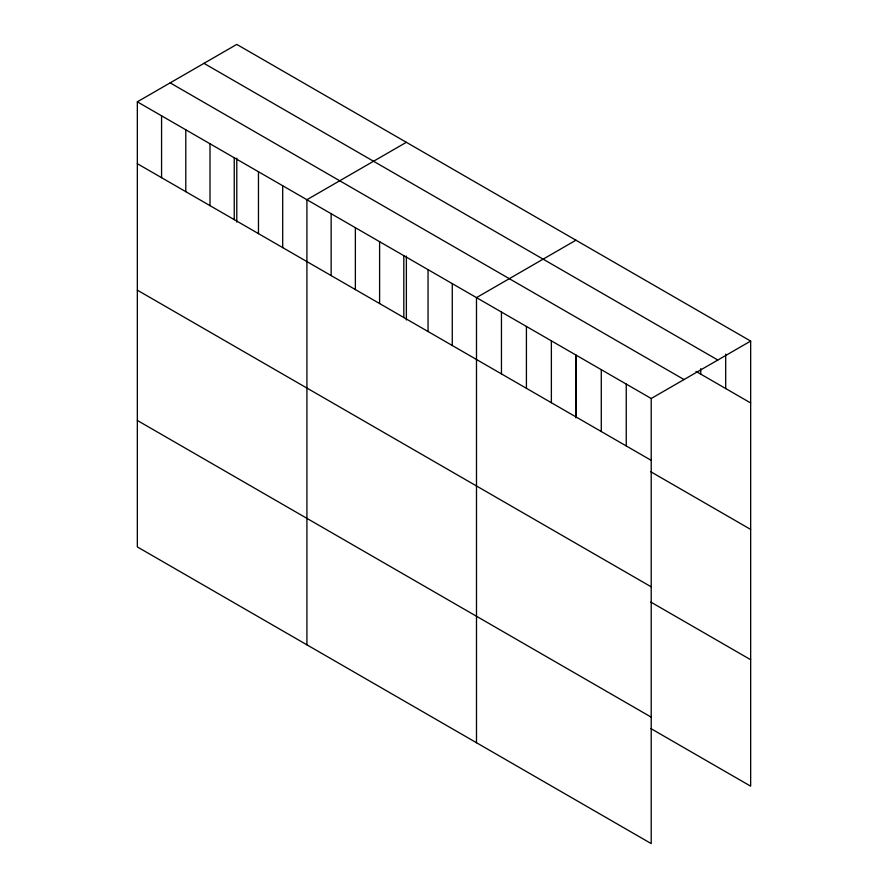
<?xml version="1.0" encoding="UTF-8"?>
<svg xmlns="http://www.w3.org/2000/svg" width="888" height="888" viewBox="0 0 888 888"><rect width="100%" height="100%" fill="white"/><g stroke="black" fill="none" stroke-linecap="round" stroke-linejoin="round"><path stroke-width="1.33" d="M137.34 101.82L651.215 398.501L651.215 843.6L137.34 546.919L137.34 101.82L236.785 44.4L750.66 341.081L750.66 786.18L650.826 728.549M406.371 142.302L306.915 199.722L306.915 644.821M575.946 240.204L476.49 297.624L476.49 742.734M651.215 398.501L750.66 341.081M203.974 63.348L717.837 360.029M695.981 371.384L750.66 402.952M170.163 82.873L684.026 379.553M137.34 163.692L651.215 460.361M650.826 471.772L750.66 529.415M137.34 290.154L651.215 586.835M650.826 602.075L750.66 659.717M137.34 420.457L651.215 717.138M725.696 354.168L725.696 388.544M700.743 368.631L700.743 374.126M626.251 384.082L626.251 445.954M601.287 369.674L601.287 431.546M576.334 355.267L576.334 417.138M575.946 355.333L575.946 417.893M551.37 340.859L551.37 402.73M526.418 326.44L526.418 388.311M501.454 312.032L501.454 373.904M452.27 283.638L452.27 345.51M428.049 269.652L428.049 331.524M406.371 256.088L406.371 319.991M403.818 255.666L403.818 317.538M379.598 241.68L379.598 303.552M355.367 227.694L355.367 289.566M331.146 213.708L331.146 275.58M282.695 185.736L282.695 247.608M258.464 171.75L258.464 233.622M236.785 158.186L236.785 222.089M234.243 157.764L234.243 219.636M210.012 143.778L210.012 205.65M185.792 129.792L185.792 191.664M161.572 115.806L161.572 177.678"/></g></svg>
